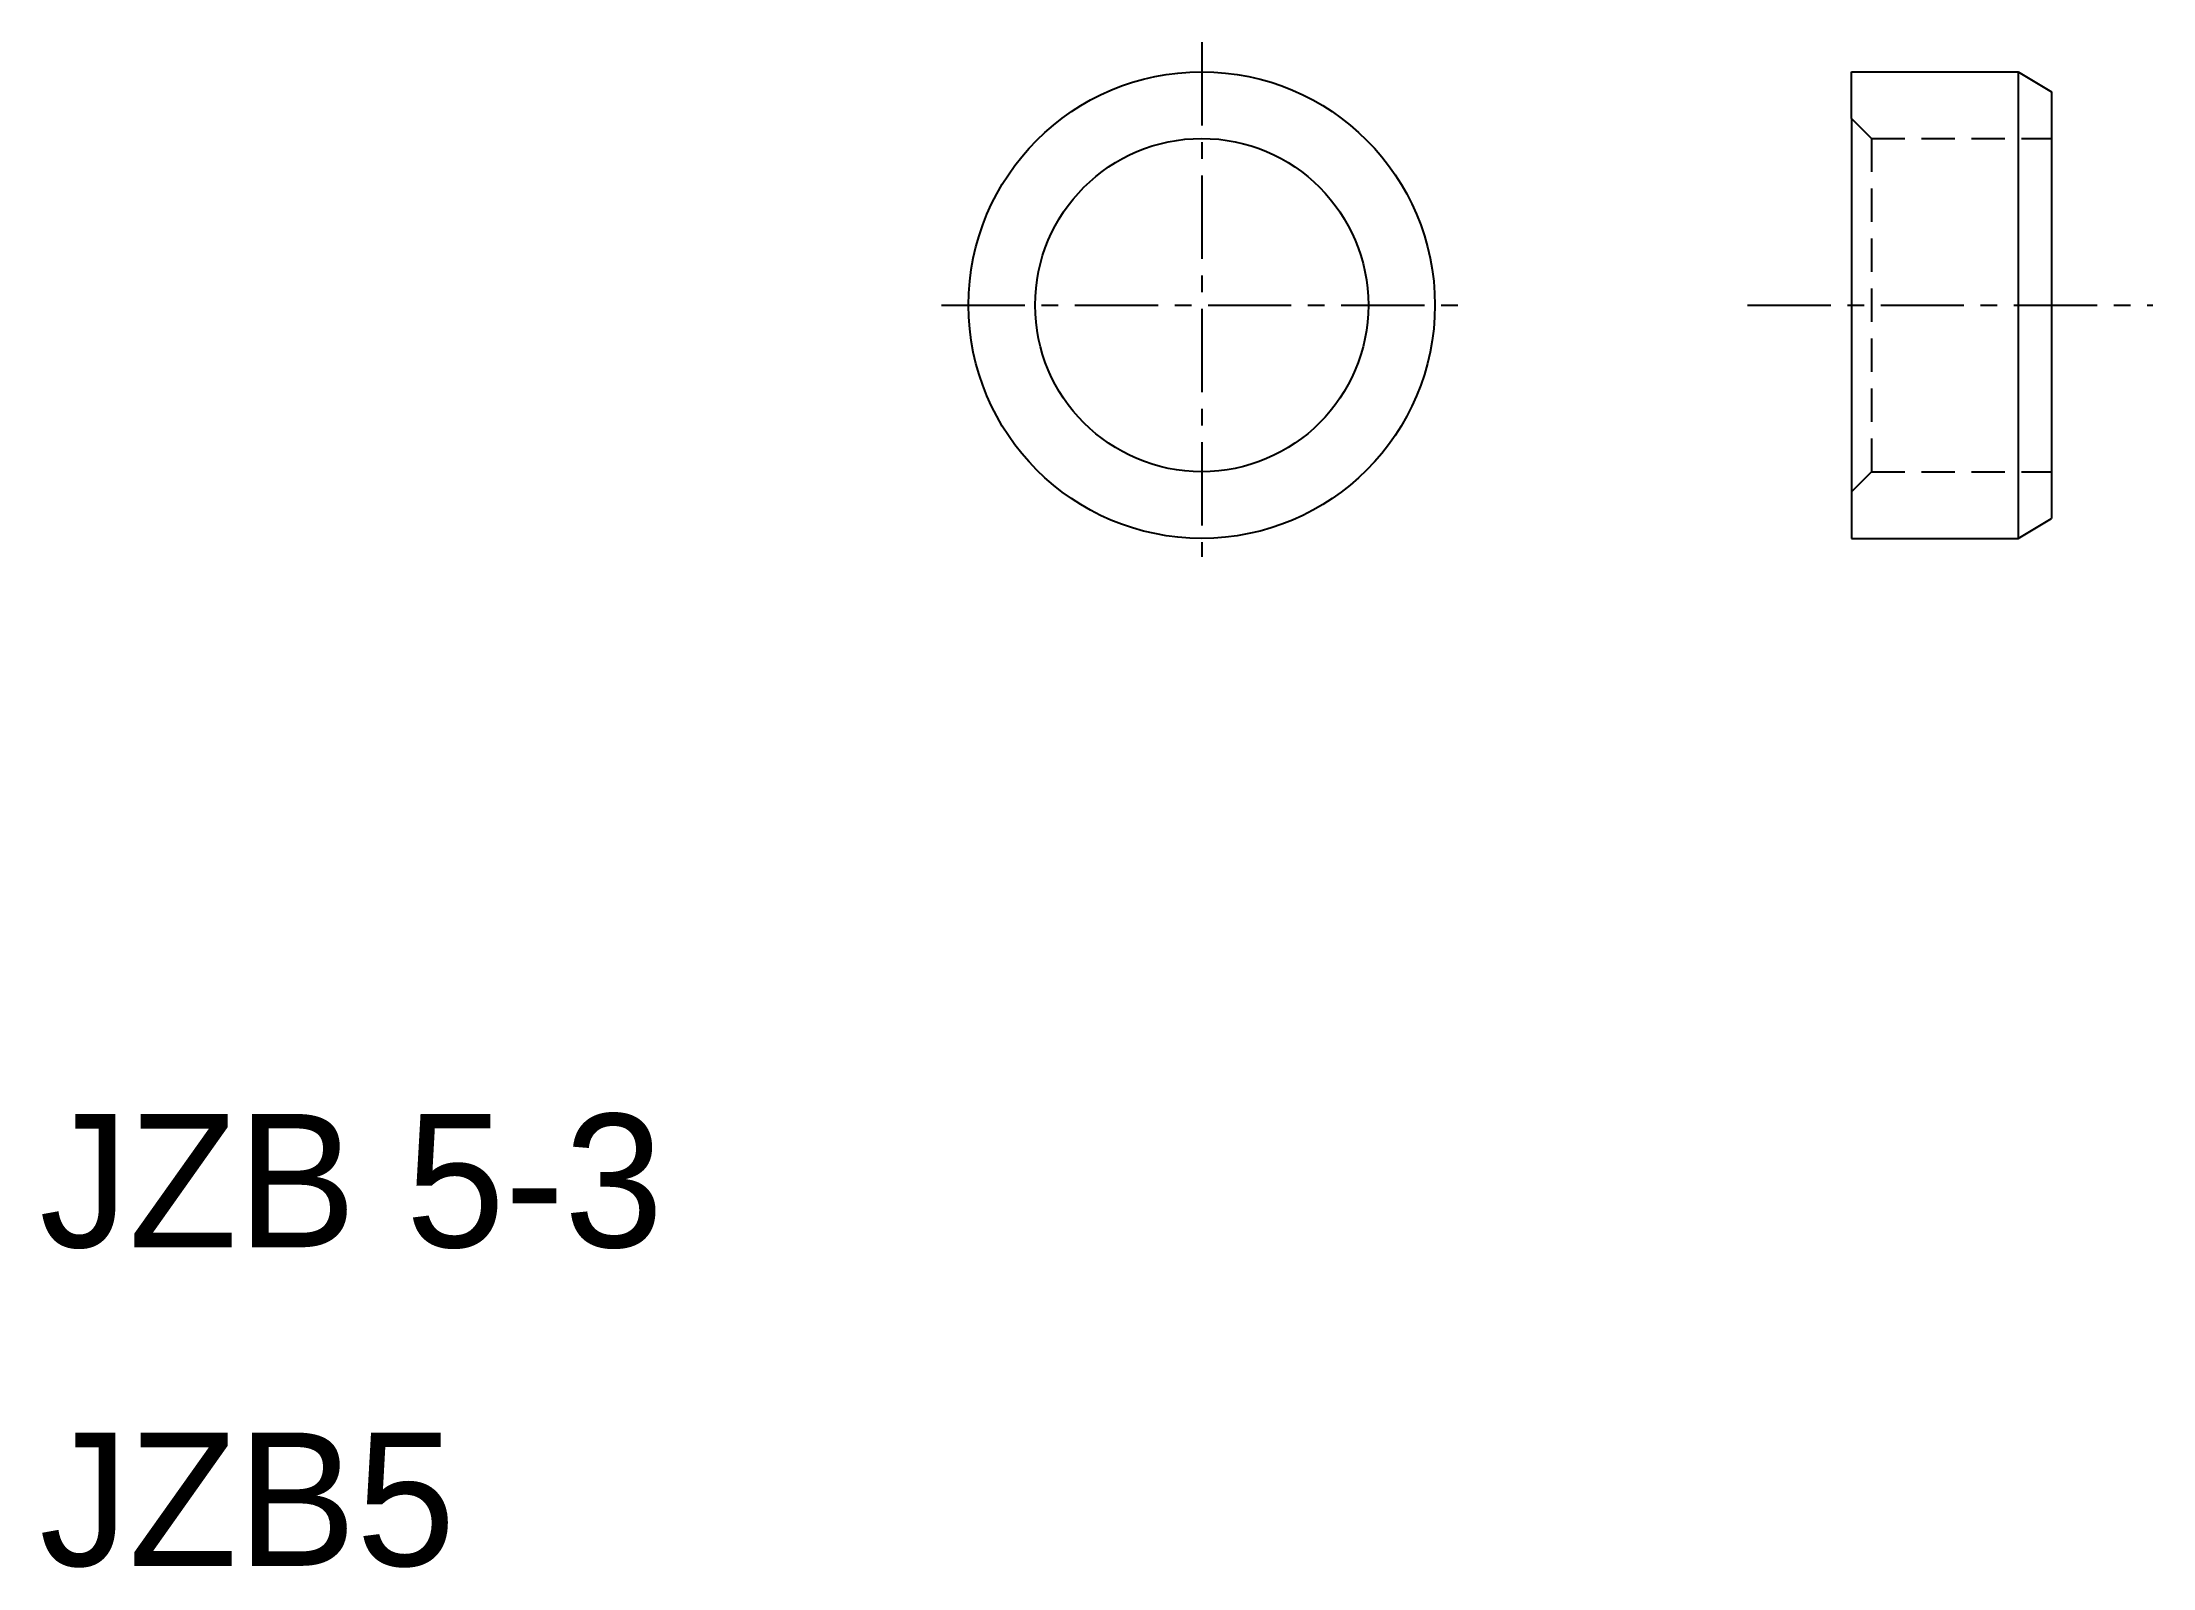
# Model space of a CAD drawing. Extents: x 10 to 41.7, y 10 to 32.9.
import ezdxf

# ---------------------------------------------------------------- set-up
doc = ezdxf.new("R2010")
doc.units = 0
doc.linetypes.add('CENTER', pattern=[2, 1.25, -0.25, 0.25, -0.25])
doc.linetypes.add('DASHED', pattern=[0.75, 0.5, -0.25])
doc.layers.get('0').update_dxf_attribs({"linetype": 'CONTINUOUS'})
doc.layers.add('CENTER', color=1, linetype='CENTER')

msp = doc.modelspace()

# ---------------------------------------------------------------- linework, layer by layer
at = {"color": 7, "linetype": 'CONTINUOUS'}
for p, q in [((37.197, 31.715), (37.197, 32.415)), ((37.197, 32.415), (39.697, 32.415)), ((39.697, 32.415), (39.697, 25.415)), ((39.697, 32.415), (40.197, 32.115)), ((40.197, 32.115), (40.197, 25.715)), ((37.197, 31.715), (37.197, 26.115)), ((37.197, 26.115), (37.197, 25.415)), ((39.697, 25.415), (40.197, 25.715)), ((37.197, 25.415), (39.697, 25.415))]:
    msp.add_line(p, q, dxfattribs=at)
at = {"color": 3, "linetype": 'DASHED'}
for p, q in [((37.497, 31.415), (37.197, 31.715)), ((37.497, 31.415), (37.497, 26.415)), ((37.497, 31.415), (40.197, 31.415)), ((37.497, 26.415), (37.197, 26.115)), ((37.497, 26.415), (40.197, 26.415))]:
    msp.add_line(p, q, dxfattribs=at)
at = {"color": 7, "linetype": 'CONTINUOUS'}
for radius in [3.5, 2.5]:
    msp.add_circle((27.444, 28.915), radius, dxfattribs=at)
at = {"layer": 'CENTER', "color": 1, "linetype": 'CENTER'}
for p, q in [((27.444, 32.859), (27.444, 25.138)), ((23.538, 28.914), (31.339, 28.915)), ((35.633, 28.915), (41.717, 28.915))]:
    msp.add_line(p, q, dxfattribs=at)

# ---------------------------------------------------------------- texts
at = {"color": 7, "linetype": 'CONTINUOUS'}
for s, p in [('JZB 5-3', (10, 14.78)), ('JZB5', (10, 10))]:
    msp.add_text(s, height=2, dxfattribs=at).set_placement(p)

doc.saveas('drawing.dxf')
